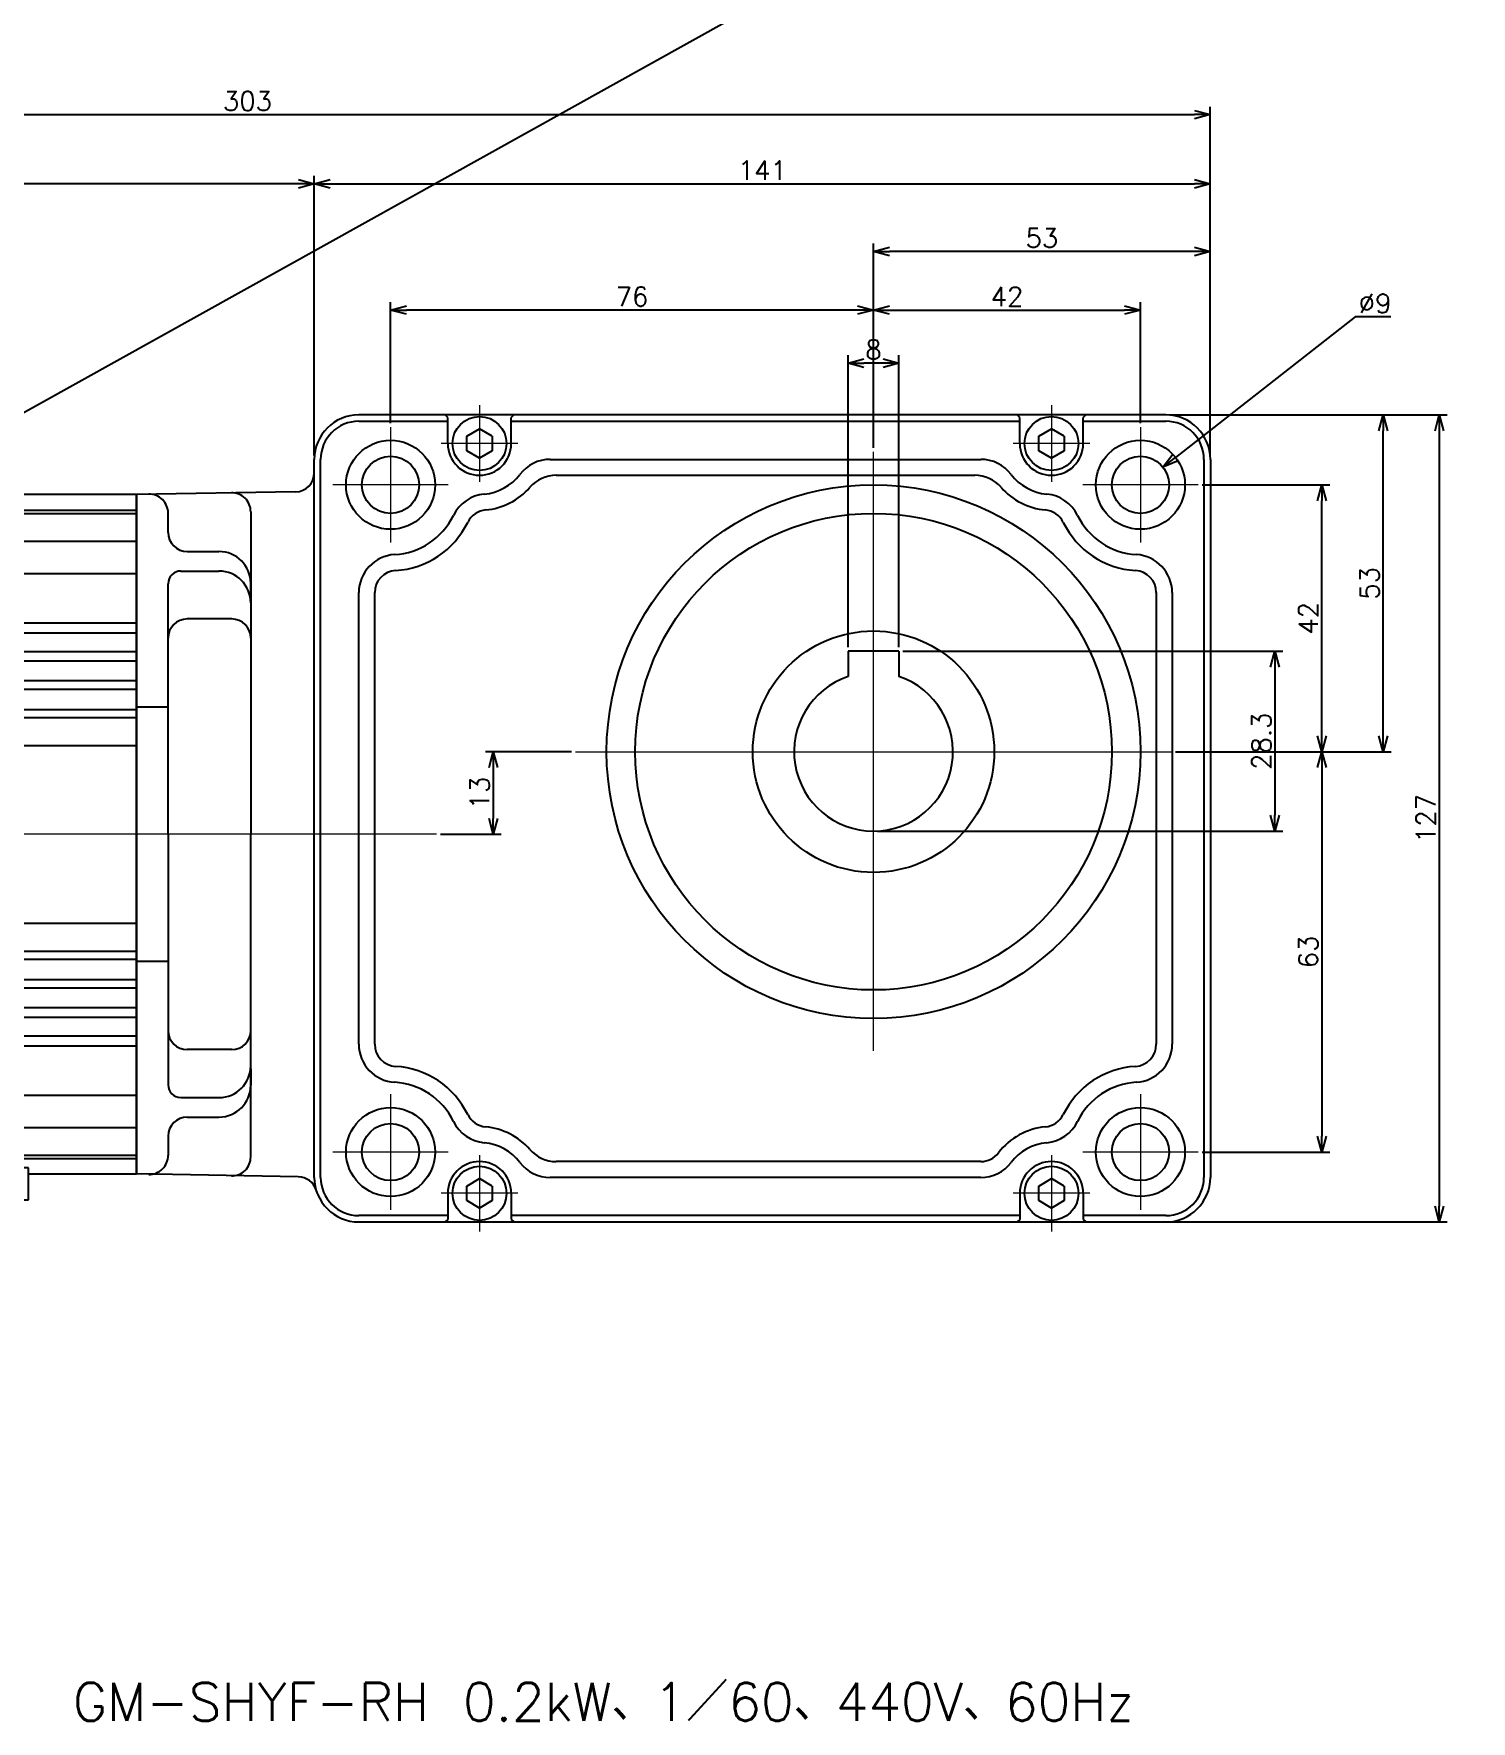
# Model space of a CAD drawing. Header units: millimetres. Extents: x -16130 to 36813, y -8099 to 27484.
# Drawn here: x 22471 to 22697.2, y 16210.6 to 16476.2 of the extents above; entities that cross this region are included whole.
import ezdxf

# ---------------------------------------------------------------- set-up
doc = ezdxf.new("R2010")
doc.units = ezdxf.units.MM
doc.header["$LTSCALE"] = 6
doc.header["$PDMODE"] = 99
doc.header["$PDSIZE"] = 1
doc.linetypes.add('CENTER2', pattern=[28.575, 19.05, -3.175, 3.175, -3.175])
doc.layers.add('05_CENTER', color=4, linetype='CENTER2', lineweight=13)
doc.layers.add('08_DIM', color=3, linetype='Continuous', lineweight=13)
doc.styles.add('KSS_TXT', font='txt.shx', dxfattribs={"bigfont": 'extfont2.shx'})
doc.dimstyles.new('KSS_DIM', dxfattribs={"dimtxt": 3, "dimasz": 2.5, "dimexe": 1.25, "dimexo": 0.625, "dimtad": 1, "dimdsep": 46, "dimtxsty": 'KSS_TXT', "dimblk": 'OPEN30', "dimcen": 0, "dimazin": 2, "dimtfac": 0.75, "dimtmove": 0, "dimatfit": 3, "dimldrblk": 'OPEN30', "dimfxl": 1, "dimtolj": 1, "dimarcsym": 0})
doc.dimstyles.new('KSS_DIM$3', dxfattribs={"dimtxt": 3, "dimasz": 2.5, "dimexe": 1.25, "dimexo": 0.625, "dimtad": 1, "dimtih": 1, "dimtoh": 1, "dimdsep": 46, "dimtxsty": 'KSS_TXT', "dimblk": 'OPEN30', "dimcen": 0, "dimazin": 2, "dimtfac": 0.75, "dimtofl": 0, "dimtmove": 0, "dimatfit": 3, "dimldrblk": 'OPEN30', "dimfxl": 1, "dimtolj": 1, "dimarcsym": 0})

# ---------------------------------------------------------------- blocks, each defined once
blk = doc.blocks.new('_Open30')
at = {"color": 0, "linetype": 'ByBlock', "lineweight": -2}
for p, q in [((-1, 0.27), (0, 0)), ((0, 0), (-1, -0.27)), ((0, 0), (-1, 0))]:
    blk.add_line(p, q, dxfattribs=at)
blk = doc.blocks.new('*D3411')
at = {"layer": '08_DIM', "color": 0, "lineweight": -2, "transparency": 16777216}
for p, q in [((22603.15, 16411.04), (22603.15, 16433.97)), ((22645.15, 16414.92), (22645.15, 16433.97)), ((22605.65, 16432.72), (22642.65, 16432.72))]:
    blk.add_line(p, q, dxfattribs=at)
at = {"layer": 'Defpoints', "color": 0, "transparency": 16777216}
for p in [(22645.15, 16432.72), (22645.15, 16414.29), (22603.15, 16410.41)]:
    blk.add_point(p, dxfattribs=at)
at = {"layer": '08_DIM', "color": 0, "lineweight": -2, "transparency": 16777216, "xscale": 2.5, "yscale": 2.5, "zscale": 2.5, "rotation": 180}
blk.add_blockref('_Open30', (22603.15, 16432.72), dxfattribs=at)
at = {"layer": '08_DIM', "color": 0, "lineweight": -2, "transparency": 16777216, "xscale": 2.5, "yscale": 2.5, "zscale": 2.5}
blk.add_blockref('_Open30', (22645.15, 16432.72), dxfattribs=at)
at = {"layer": '08_DIM', "color": 0, "transparency": 16777216, "insert": (22624.15, 16434.84), "char_height": 3, "attachment_point": 5, "style": 'KSS_TXT'}
blk.add_mtext('\\A1;42', dxfattribs=at)
blk = doc.blocks.new('*D3412')
at = {"layer": '08_DIM', "color": 0, "lineweight": -2, "transparency": 16777216}
for p, q in [((22527.15, 16414.92), (22527.15, 16433.97)), ((22603.15, 16411.04), (22603.15, 16433.97)), ((22600.65, 16432.72), (22529.65, 16432.72))]:
    blk.add_line(p, q, dxfattribs=at)
at = {"layer": 'Defpoints', "color": 0, "transparency": 16777216}
for p in [(22527.15, 16432.72), (22527.15, 16414.29), (22603.15, 16410.41)]:
    blk.add_point(p, dxfattribs=at)
at = {"layer": '08_DIM', "color": 0, "lineweight": -2, "transparency": 16777216, "xscale": 2.5, "yscale": 2.5, "zscale": 2.5, "rotation": 180}
blk.add_blockref('_Open30', (22527.15, 16432.72), dxfattribs=at)
at = {"layer": '08_DIM', "color": 0, "lineweight": -2, "transparency": 16777216, "xscale": 2.5, "yscale": 2.5, "zscale": 2.5}
blk.add_blockref('_Open30', (22603.15, 16432.72), dxfattribs=at)
at = {"layer": '08_DIM', "color": 0, "transparency": 16777216, "insert": (22565.15, 16434.84), "char_height": 3, "attachment_point": 5, "style": 'KSS_TXT'}
blk.add_mtext('\\A1;76', dxfattribs=at)
blk = doc.blocks.new('*D3413')
at = {"layer": '08_DIM', "color": 0, "lineweight": -2, "transparency": 16777216}
for p, q in [((22654.86, 16405.21), (22674.94, 16405.21)), ((22673.69, 16365.71), (22673.69, 16402.71)), ((22650.68, 16363.21), (22674.94, 16363.21))]:
    blk.add_line(p, q, dxfattribs=at)
at = {"layer": 'Defpoints', "color": 0, "transparency": 16777216}
for p in [(22654.23, 16405.21), (22673.69, 16405.21), (22650.05, 16363.21)]:
    blk.add_point(p, dxfattribs=at)
at = {"layer": '08_DIM', "color": 0, "lineweight": -2, "transparency": 16777216, "xscale": 2.5, "yscale": 2.5, "zscale": 2.5}
for p, rotation in [((22673.69, 16405.21), 90), ((22673.69, 16363.21), 270)]:
    blk.add_blockref('_Open30', p, dxfattribs=dict(at, rotation=rotation))
at = {"layer": '08_DIM', "color": 0, "transparency": 16777216, "insert": (22671.56, 16384.21), "char_height": 3, "attachment_point": 5, "rotation": 90, "style": 'KSS_TXT'}
blk.add_mtext('\\A1;42', dxfattribs=at)
blk = doc.blocks.new('*D3414')
at = {"layer": '08_DIM', "color": 0, "lineweight": -2, "transparency": 16777216}
for p, q in [((22650.68, 16363.21), (22674.94, 16363.21)), ((22673.69, 16360.71), (22673.69, 16302.71)), ((22654.86, 16300.21), (22674.94, 16300.21))]:
    blk.add_line(p, q, dxfattribs=at)
at = {"layer": 'Defpoints', "color": 0, "transparency": 16777216}
for p in [(22650.05, 16363.21), (22654.23, 16300.21), (22673.69, 16300.21)]:
    blk.add_point(p, dxfattribs=at)
at = {"layer": '08_DIM', "color": 0, "lineweight": -2, "transparency": 16777216, "xscale": 2.5, "yscale": 2.5, "zscale": 2.5}
for p, rotation in [((22673.69, 16363.21), 90), ((22673.69, 16300.21), 270)]:
    blk.add_blockref('_Open30', p, dxfattribs=dict(at, rotation=rotation))
at = {"layer": '08_DIM', "color": 0, "transparency": 16777216, "insert": (22671.56, 16331.71), "char_height": 3, "attachment_point": 5, "rotation": 90, "style": 'KSS_TXT'}
blk.add_mtext('\\A1;63', dxfattribs=at)
blk = doc.blocks.new('*D3415')
at = {"layer": '08_DIM', "color": 0, "lineweight": -2, "transparency": 16777216}
for p, q in [((22649.78, 16416.21), (22684.59, 16416.21)), ((22683.34, 16365.71), (22683.34, 16413.71)), ((22650.68, 16363.21), (22684.59, 16363.21))]:
    blk.add_line(p, q, dxfattribs=at)
at = {"layer": 'Defpoints', "color": 0, "transparency": 16777216}
for p in [(22649.15, 16416.21), (22683.34, 16416.21), (22650.05, 16363.21)]:
    blk.add_point(p, dxfattribs=at)
at = {"layer": '08_DIM', "color": 0, "lineweight": -2, "transparency": 16777216, "xscale": 2.5, "yscale": 2.5, "zscale": 2.5}
for p, rotation in [((22683.34, 16416.21), 90), ((22683.34, 16363.21), 270)]:
    blk.add_blockref('_Open30', p, dxfattribs=dict(at, rotation=rotation))
at = {"layer": '08_DIM', "color": 0, "transparency": 16777216, "insert": (22681.21, 16389.71), "char_height": 3, "attachment_point": 5, "rotation": 90, "style": 'KSS_TXT'}
blk.add_mtext('\\A1;53', dxfattribs=at)
blk = doc.blocks.new('*D3416')
at = {"layer": '08_DIM', "color": 0, "lineweight": -2, "transparency": 16777216}
for p, q in [((22603.15, 16411.04), (22603.15, 16443.17)), ((22653.65, 16441.92), (22605.65, 16441.92)), ((22656.15, 16409.84), (22656.15, 16443.17))]:
    blk.add_line(p, q, dxfattribs=at)
at = {"layer": 'Defpoints', "color": 0, "transparency": 16777216}
for p in [(22603.15, 16441.92), (22603.15, 16410.41), (22656.15, 16409.21)]:
    blk.add_point(p, dxfattribs=at)
at = {"layer": '08_DIM', "color": 0, "lineweight": -2, "transparency": 16777216, "xscale": 2.5, "yscale": 2.5, "zscale": 2.5, "rotation": 180}
blk.add_blockref('_Open30', (22603.15, 16441.92), dxfattribs=at)
at = {"layer": '08_DIM', "color": 0, "lineweight": -2, "transparency": 16777216, "xscale": 2.5, "yscale": 2.5, "zscale": 2.5}
blk.add_blockref('_Open30', (22656.15, 16441.92), dxfattribs=at)
at = {"layer": '08_DIM', "color": 0, "transparency": 16777216, "insert": (22629.65, 16444.05), "char_height": 3, "attachment_point": 5, "style": 'KSS_TXT'}
blk.add_mtext('\\A1;53', dxfattribs=at)
blk = doc.blocks.new('*D3417')
at = {"layer": '08_DIM', "color": 0, "lineweight": -2, "transparency": 16777216}
for p, q in [((22515.15, 16409.84), (22515.15, 16453.83)), ((22517.65, 16452.58), (22653.65, 16452.58)), ((22656.15, 16409.84), (22656.15, 16453.83))]:
    blk.add_line(p, q, dxfattribs=at)
at = {"layer": 'Defpoints', "color": 0, "transparency": 16777216}
for p in [(22656.15, 16452.58), (22515.15, 16409.21), (22656.15, 16409.21)]:
    blk.add_point(p, dxfattribs=at)
at = {"layer": '08_DIM', "color": 0, "lineweight": -2, "transparency": 16777216, "xscale": 2.5, "yscale": 2.5, "zscale": 2.5, "rotation": 180}
blk.add_blockref('_Open30', (22515.15, 16452.58), dxfattribs=at)
at = {"layer": '08_DIM', "color": 0, "lineweight": -2, "transparency": 16777216, "xscale": 2.5, "yscale": 2.5, "zscale": 2.5}
blk.add_blockref('_Open30', (22656.15, 16452.58), dxfattribs=at)
at = {"layer": '08_DIM', "color": 0, "transparency": 16777216, "insert": (22585.65, 16454.71), "char_height": 3, "attachment_point": 5, "style": 'KSS_TXT'}
blk.add_mtext('\\A1;141', dxfattribs=at)
blk = doc.blocks.new('*D3418')
at = {"layer": '08_DIM', "color": 0, "lineweight": -2, "transparency": 16777216}
for p, q in [((22353.15, 16398.68), (22353.15, 16453.83)), ((22512.65, 16452.58), (22355.65, 16452.58)), ((22515.15, 16409.84), (22515.15, 16453.83))]:
    blk.add_line(p, q, dxfattribs=at)
at = {"layer": 'Defpoints', "color": 0, "transparency": 16777216}
for p in [(22353.15, 16452.58), (22515.15, 16409.21), (22353.15, 16398.06)]:
    blk.add_point(p, dxfattribs=at)
at = {"layer": '08_DIM', "color": 0, "lineweight": -2, "transparency": 16777216, "xscale": 2.5, "yscale": 2.5, "zscale": 2.5, "rotation": 180}
blk.add_blockref('_Open30', (22353.15, 16452.58), dxfattribs=at)
at = {"layer": '08_DIM', "color": 0, "lineweight": -2, "transparency": 16777216, "xscale": 2.5, "yscale": 2.5, "zscale": 2.5}
blk.add_blockref('_Open30', (22515.15, 16452.58), dxfattribs=at)
at = {"layer": '08_DIM', "color": 0, "transparency": 16777216, "insert": (22434.15, 16454.71), "char_height": 3, "attachment_point": 5, "style": 'KSS_TXT'}
blk.add_mtext('\\A1;162', dxfattribs=at)
blk = doc.blocks.new('*D3419')
at = {"layer": '08_DIM', "color": 0, "lineweight": -2, "transparency": 16777216}
for p, q in [((22353.15, 16398.68), (22353.15, 16464.72)), ((22355.65, 16463.47), (22653.65, 16463.47)), ((22656.15, 16409.84), (22656.15, 16464.72))]:
    blk.add_line(p, q, dxfattribs=at)
at = {"layer": 'Defpoints', "color": 0, "transparency": 16777216}
for p in [(22656.15, 16463.47), (22656.15, 16409.21), (22353.15, 16398.06)]:
    blk.add_point(p, dxfattribs=at)
at = {"layer": '08_DIM', "color": 0, "lineweight": -2, "transparency": 16777216, "xscale": 2.5, "yscale": 2.5, "zscale": 2.5, "rotation": 180}
blk.add_blockref('_Open30', (22353.15, 16463.47), dxfattribs=at)
at = {"layer": '08_DIM', "color": 0, "lineweight": -2, "transparency": 16777216, "xscale": 2.5, "yscale": 2.5, "zscale": 2.5}
blk.add_blockref('_Open30', (22656.15, 16463.47), dxfattribs=at)
at = {"layer": '08_DIM', "color": 0, "transparency": 16777216, "insert": (22504.65, 16465.6), "char_height": 3, "attachment_point": 5, "style": 'KSS_TXT'}
blk.add_mtext('\\A1;303', dxfattribs=at)
blk = doc.blocks.new('*D3428')
at = {"layer": '08_DIM', "color": 0, "lineweight": -2, "transparency": 16777216}
for p, q in [((22599.15, 16379.64), (22599.15, 16425.62)), ((22607.15, 16379.64), (22607.15, 16425.62)), ((22604.65, 16424.37), (22601.65, 16424.37))]:
    blk.add_line(p, q, dxfattribs=at)
at = {"layer": 'Defpoints', "color": 0, "transparency": 16777216}
for p in [(22599.15, 16424.37), (22599.15, 16379.01), (22607.15, 16379.01)]:
    blk.add_point(p, dxfattribs=at)
at = {"layer": '08_DIM', "color": 0, "lineweight": -2, "transparency": 16777216, "xscale": 2.5, "yscale": 2.5, "zscale": 2.5, "rotation": 180}
blk.add_blockref('_Open30', (22599.15, 16424.37), dxfattribs=at)
at = {"layer": '08_DIM', "color": 0, "lineweight": -2, "transparency": 16777216, "xscale": 2.5, "yscale": 2.5, "zscale": 2.5}
blk.add_blockref('_Open30', (22607.15, 16424.37), dxfattribs=at)
at = {"layer": '08_DIM', "color": 0, "transparency": 16777216, "insert": (22603.15, 16426.49), "char_height": 3, "attachment_point": 5, "style": 'KSS_TXT'}
blk.add_mtext('\\A1;8', dxfattribs=at)
blk = doc.blocks.new('*D3429')
at = {"layer": '08_DIM', "color": 0, "lineweight": -2, "transparency": 16777216}
for p, q in [((22607.78, 16379.01), (22667.56, 16379.01)), ((22666.31, 16376.51), (22666.31, 16353.21)), ((22603.78, 16350.71), (22667.56, 16350.71))]:
    blk.add_line(p, q, dxfattribs=at)
at = {"layer": 'Defpoints', "color": 0, "transparency": 16777216}
for p in [(22607.15, 16379.01), (22603.15, 16350.71), (22666.31, 16350.71)]:
    blk.add_point(p, dxfattribs=at)
at = {"layer": '08_DIM', "color": 0, "lineweight": -2, "transparency": 16777216, "xscale": 2.5, "yscale": 2.5, "zscale": 2.5}
for p, rotation in [((22666.31, 16379.01), 90), ((22666.31, 16350.71), 270)]:
    blk.add_blockref('_Open30', p, dxfattribs=dict(at, rotation=rotation))
at = {"layer": '08_DIM', "color": 0, "transparency": 16777216, "insert": (22664.19, 16364.86), "char_height": 3, "attachment_point": 5, "rotation": 90, "style": 'KSS_TXT'}
blk.add_mtext('\\A1;28.3', dxfattribs=at)
blk = doc.blocks.new('*D3437')
at = {"layer": '08_DIM', "color": 0, "lineweight": -2, "transparency": 16777216}
for p, q in [((22678.95, 16431.64), (22650.67, 16409.53)), ((22684.58, 16431.64), (22678.95, 16431.64))]:
    blk.add_line(p, q, dxfattribs=at)
at = {"layer": 'Defpoints', "color": 0, "transparency": 16777216}
for p in [(22648.7, 16407.99), (22641.61, 16402.44)]:
    blk.add_point(p, dxfattribs=at)
at = {"layer": '08_DIM', "color": 0, "lineweight": -2, "transparency": 16777216, "xscale": 2.5, "yscale": 2.5, "zscale": 2.5, "rotation": 218.0196280002144}
blk.add_blockref('_Open30', (22648.7, 16407.99), dxfattribs=at)
at = {"layer": '08_DIM', "color": 0, "transparency": 16777216, "insert": (22682.08, 16433.76), "char_height": 3, "attachment_point": 5, "style": 'KSS_TXT'}
blk.add_mtext('\\A1;%%C9', dxfattribs=at)
blk = doc.blocks.new('*D3438')
at = {"layer": '08_DIM', "color": 0, "lineweight": -2, "transparency": 16777216}
for p, q in [((22555.63, 16363.21), (22542.07, 16363.21)), ((22543.32, 16360.71), (22543.32, 16352.71)), ((22534.99, 16350.21), (22544.57, 16350.21))]:
    blk.add_line(p, q, dxfattribs=at)
at = {"layer": 'Defpoints', "color": 0, "transparency": 16777216}
for p in [(22556.25, 16363.21), (22534.36, 16350.21), (22543.32, 16350.21)]:
    blk.add_point(p, dxfattribs=at)
at = {"layer": '08_DIM', "color": 0, "lineweight": -2, "transparency": 16777216, "xscale": 2.5, "yscale": 2.5, "zscale": 2.5}
for p, rotation in [((22543.32, 16363.21), 90), ((22543.32, 16350.21), 270)]:
    blk.add_blockref('_Open30', p, dxfattribs=dict(at, rotation=rotation))
at = {"layer": '08_DIM', "color": 0, "transparency": 16777216, "insert": (22541.19, 16356.71), "char_height": 3, "attachment_point": 5, "rotation": 90, "style": 'KSS_TXT'}
blk.add_mtext('\\A1;13', dxfattribs=at)
blk = doc.blocks.new('GM-SHYF-RH 0.2kW、1／30、200V、60Hza')
at = {"color": 0}
for p, q in [((46, 53), (-81, 53)), ((-81, 52), (-67, 52)), ((-67, 52.6), (-67.4, 53)), ((-67, 48.5), (-67, 52.6)), ((-56.6, 53), (-57, 52.6)), ((-57, 48.5), (-57, 52.6)), ((-57, 52), (23, 52)), ((23, 52.6), (22.6, 53)), ((23, 48.5), (23, 52.6)), ((33.4, 53), (33, 52.6)), ((33, 48.5), (33, 52.6)), ((33, 52), (46, 52)), ((-200, 46), (-229.5, 46)), ((-200, 46), (-200, -13)), ((-88, -67), (-88, 46)), ((-87, -67), (-87, 46)), ((-50.88, 46), (16.88, 46)), ((52, 46), (52, -67)), ((53, 46), (53, -67)), ((-49.93, 43.5), (-6.61, 43.5)), ((-6.61, 43.5), (15.93, 43.5)), ((-241.32, 42.27), (-248.89, 36.97)), ((-116, 40.5), (-200, 40.5)), ((-90.95, 40.88), (-116, 40.45)), ((-116, -13), (-116, 40.5)), ((-116, 40.5), (-116, -13)), ((-213, 37.32), (-211, 36.14)), ((-209, 37.32), (-211, 36.14)), ((-200, 38), (-116, 38)), ((-200, 37.5), (-116, 37.5)), ((-111, 34.5), (-111, 37.53)), ((-98, 37.76), (-98, -13)), ((-250, 34.84), (-250, -13)), ((-211, 36.14), (-213, 34.49)), ((-211, 36.14), (-209, 34.49)), ((-200, 33.13), (-116, 33.13)), ((-108, 31.5), (-103, 31.5)), ((-200, 28.04), (-116, 28.04)), ((-109, 28.43), (-103, 28.43)), ((-111, -13), (-111, 26.43)), ((-98, 23.89), (-98, 26.5)), ((-81, -46.03), (-81, 25.03)), ((-78.5, -46.03), (-78.5, 25.03)), ((44.5, 25.03), (44.5, -46.03)), ((47, 25.03), (47, -46.03)), ((-200, 20.3), (-116, 20.3)), ((-200, 18.71), (-116, 18.71)), ((-101, 20.89), (-108, 20.89)), ((-200, 15.76), (-116, 15.76)), ((-200, 14.28), (-116, 14.28)), ((4, 15.8), (-4, 15.8)), ((-4, 15.8), (-4, 11.84)), ((4, 15.8), (4, 11.84)), ((-200, 11.18), (-116, 11.18)), ((-200, 9.84), (-116, 9.84)), ((-200, 6.63), (-116, 6.63)), ((-200, 5.39), (-116, 5.39)), ((-111, 7), (-116, 7)), ((-200, 1), (-116, 1)), ((-250, -60.84), (-250, -13)), ((-200, -64.34), (-200, -13)), ((-116, -13), (-116, -66.5)), ((-116, -66.5), (-116, -13)), ((-111, -13), (-111, -52.43)), ((-98, -63.76), (-98, -13)), ((-200, -27), (-116, -27)), ((-200, -31.39), (-116, -31.39)), ((-200, -32.63), (-116, -32.63)), ((-111, -33), (-116, -33)), ((-200, -35.84), (-116, -35.84)), ((-200, -37.18), (-116, -37.18)), ((-200, -40.28), (-116, -40.28)), ((-200, -41.76), (-116, -41.76)), ((-200, -44.71), (-116, -44.71)), ((-200, -46.3), (-116, -46.3)), ((-101, -46.89), (-108, -46.89)), ((-98, -49.89), (-98, -52.5)), ((-200, -54.04), (-116, -54.04)), ((-109, -54.43), (-103, -54.43)), ((-108, -57.5), (-103, -57.5)), ((-211, -62.14), (-213, -60.49)), ((-211, -62.14), (-209, -60.49)), ((-200, -59.13), (-116, -59.13)), ((-111, -60.5), (-111, -63.53)), ((-241.32, -68.27), (-248.89, -62.97)), ((-213, -63.32), (-211, -62.14)), ((-209, -63.32), (-211, -62.14)), ((-200, -63.5), (-116, -63.5)), ((-133, -65.5), (-200.23, -65.5)), ((-200, -64), (-116, -64)), ((-133, -70.5), (-133, -65.5)), ((16.88, -64.5), (-49.93, -64.5)), ((-208, -70.5), (-208, -67.51)), ((-207, -67.34), (-203, -67.34)), ((-116, -66.5), (-133, -66.5)), ((-90.52, -66.89), (-116, -66.45)), ((16.88, -67), (-50.88, -67)), ((-210, -72), (-210, -70.34)), ((-208, -70.5), (-133, -70.5)), ((-207, -99), (-207, -70.5)), ((-202.5, -70.5), (-202.5, -85)), ((-188.5, -70.5), (-188.5, -85)), ((-152.5, -70.5), (-152.5, -85)), ((-138.5, -70.5), (-138.5, -85)), ((-134, -99), (-134, -70.5)), ((-67, -69.5), (-67, -73.6)), ((-57, -69.5), (-57, -73.6)), ((23, -69.5), (23, -73.6)), ((33, -69.5), (33, -73.6)), ((-210, -72), (-229.5, -72)), ((-67, -73), (-81, -73)), ((-81, -74), (46, -74)), ((-67, -73.6), (-67.4, -74)), ((23, -73), (-57, -73)), ((-57, -73.6), (-56.6, -74)), ((23, -73.6), (22.6, -74)), ((46, -73), (33, -73)), ((33, -73.6), (33.4, -74)), ((-135, -100), (-206, -100)), ((-149, -100.5), (-149, -100)), ((-149, -100.5), (-141, -100.5)), ((-141, -100.5), (-141, -100))]:
    blk.add_line(p, q, dxfattribs=at)
at = {"color": 0, "linetype": 'Continuous'}
for p, q in [((-64, 49.65), (-62, 50.81)), ((-60, 49.65), (-62, 50.81)), ((26, 49.65), (28, 50.81)), ((30, 49.65), (28, 50.81)), ((-64, 47.35), (-64, 49.65)), ((-60, 49.65), (-60, 47.35)), ((26, 47.35), (26, 49.65)), ((30, 49.65), (30, 47.35)), ((-62, 46.19), (-64, 47.35)), ((-60, 47.35), (-62, 46.19)), ((28, 46.19), (26, 47.35)), ((30, 47.35), (28, 46.19)), ((-64, -68.35), (-62, -67.19)), ((-64, -70.65), (-64, -68.35)), ((-60, -68.35), (-62, -67.19)), ((-60, -68.35), (-60, -70.65)), ((26, -68.35), (28, -67.19)), ((26, -70.65), (26, -68.35)), ((30, -68.35), (28, -67.19)), ((30, -68.35), (30, -70.65)), ((-62, -71.81), (-64, -70.65)), ((-60, -70.65), (-62, -71.81)), ((28, -71.81), (26, -70.65)), ((30, -70.65), (28, -71.81))]:
    blk.add_line(p, q, dxfattribs=at)
at = {"color": 0}
for points in [[(-206.3, 34.33), (-206.39, 35.03), (-206.66, 35.71), (-207.09, 36.33), (-207.68, 36.88), (-208.39, 37.32), (-209.2, 37.66), (-210.08, 37.86), (-211, 37.93), (-211.92, 37.86), (-212.8, 37.66), (-213.61, 37.32), (-214.32, 36.88), (-214.91, 36.33), (-215.34, 35.71), (-215.61, 35.03), (-215.7, 34.33), (-215.61, 33.62), (-215.34, 32.95), (-214.91, 32.33), (-214.32, 31.78), (-213.61, 31.33), (-212.8, 31), (-211.92, 30.79), (-211, 30.72), (-210.08, 30.79), (-209.2, 31), (-208.39, 31.33), (-207.68, 31.78), (-207.09, 32.33), (-206.66, 32.95), (-206.39, 33.62)], [(-206.3, -60.33), (-206.39, -59.62), (-206.66, -58.95), (-207.09, -58.33), (-207.68, -57.78), (-208.39, -57.33), (-209.2, -57), (-210.08, -56.79), (-211, -56.72), (-211.92, -56.79), (-212.8, -57), (-213.61, -57.33), (-214.32, -57.78), (-214.91, -58.33), (-215.34, -58.95), (-215.61, -59.62), (-215.7, -60.33), (-215.61, -61.03), (-215.34, -61.71), (-214.91, -62.33), (-214.32, -62.88), (-213.61, -63.32), (-212.8, -63.66), (-211.92, -63.86), (-211, -63.93), (-210.08, -63.86), (-209.2, -63.66), (-208.39, -63.32), (-207.68, -62.88), (-207.09, -62.33), (-206.66, -61.71), (-206.39, -61.03)]]:
    blk.add_lwpolyline(points, close=True, dxfattribs=at)
at = {"color": 0, "linetype": 'Continuous'}
for centre in [(-62, 48.5), (28, 48.5), (-62, -69.5), (28, -69.5)]:
    blk.add_circle(centre, 4.25, dxfattribs=at)
at = {"color": 0}
for centre, radius in [((-76, 42), 7), ((42, 42), 7), ((-76, 42), 4.5), ((42, 42), 4.5), ((0, 0), 42), ((0, 0), 37.5), ((0, 0), 19), ((-76, -63), 7), ((42, -63), 7), ((-76, -63), 4.5), ((42, -63), 4.5), ((-145.5, -85), 6)]:
    blk.add_circle(centre, radius, dxfattribs=at)
for centre, radius, start, end in [((-81, 46), 7, 90, 180), ((-81, 46), 6, 90, 180), ((46, 46), 7, 0, 90), ((46, 46), 6, 0, 90), ((-62, 48.5), 5, 180, 0), ((28, 48.5), 5, 180, 0), ((-229.5, 25.4), 20.6, 90, 125), ((-50.88, 40), 6, 90, 142.6165), ((16.88, 40), 6, 37.3835, 90), ((-91, 43.88), 3, 271, 0), ((-62, 48.5), 8, 275.2677, 322.6165), ((-49.93, 38), 5.5, 90, 138.9853), ((15.93, 38), 5.5, 41.0147, 90), ((28, 48.5), 8, 217.3835, 264.7323), ((-114, 37.53), 3, 0, 91), ((-101, 37.76), 3, 0, 91), ((-60.71, 34.56), 6, 95.2677, 154.0431), ((-62, 48.5), 10.5, 275.2677, 318.9853), ((28, 48.5), 10.5, 221.0147, 264.7323), ((26.71, 34.56), 6, 25.9569, 84.7323), ((-76, 42), 11, 273.3723, 334.0431), ((-60.71, 34.56), 3.5, 95.2677, 154.0431), ((26.71, 34.56), 3.5, 25.9569, 84.7323), ((42, 42), 11, 205.9569, 266.6277), ((-247.4, 34.84), 2.6, 125, 180), ((-76, 42), 13.5, 273.3723, 334.0431), ((42, 42), 13.5, 205.9569, 266.6277), ((-108, 34.5), 3, 180, 270), ((-103, 26.5), 5, 0, 90), ((-75, 25.03), 6, 93.3723, 180), ((41, 25.03), 6, 0, 86.6277), ((-109, 26.43), 2, 90, 180), ((-103, 23.43), 5, 0, 90), ((-75, 25.03), 3.5, 93.3723, 180), ((41, 25.03), 3.5, 0, 86.6277), ((-108, 17.89), 3, 90, 180), ((-101, 17.89), 3, 0, 90), ((0, 0), 12.5, 108.6629, 71.3371), ((-108, -43.89), 3, 180, 270), ((-101, -43.89), 3, 270, 0), ((-75, -46.03), 6, 180, 266.6277), ((-75, -46.03), 3.5, 180, 266.6277), ((41, -46.03), 3.5, 273.3723, 0), ((41, -46.03), 6, 273.3723, 0), ((-103, -49.43), 5, 270, 0), ((-76, -63), 13.5, 25.9569, 86.6277), ((42, -63), 13.5, 93.3723, 154.0431), ((-109, -52.43), 2, 180, 270), ((-103, -52.5), 5, 270, 0), ((-76, -63), 11, 25.9569, 86.6277), ((42, -63), 11, 93.3723, 154.0431), ((-108, -60.5), 3, 90, 180), ((-60.71, -55.56), 6, 205.9569, 264.7323), ((-60.71, -55.56), 3.5, 205.9569, 264.7323), ((26.71, -55.56), 3.5, 275.2677, 334.0431), ((26.71, -55.56), 6, 275.2677, 334.0431), ((-247.4, -60.84), 2.6, 180, 235), ((-62, -69.5), 10.5, 41.0147, 84.7323), ((28, -69.5), 10.5, 95.2677, 142.6165), ((-114, -63.53), 3, 269, 0), ((-62, -69.5), 8, 37.3835, 84.7323), ((-49.93, -59), 5.5, 221.0147, 270), ((16.88, -61), 3.5, 270, 322.6165), ((28, -69.5), 8, 95.2677, 142.6165), ((-203, -64.34), 3, 270, 0), ((-101, -63.76), 3, 269, 0), ((-62, -69.5), 5, 0, 180), ((-50.88, -61), 6, 217.3835, 270), ((16.88, -61), 6, 270, 322.6165), ((28, -69.5), 5, 0, 180), ((-229.5, -51.4), 20.6, 235, 270), ((-207, -70.34), 3, 90, 180), ((-90.57, -69.89), 3, 16.8096, 89), ((-81, -67), 7, 180, 270), ((-81, -67), 6, 180, 270), ((46, -67), 6, 270, 0), ((46, -67), 7, 270, 0), ((-195.5, -85), 7, 180, 0), ((-145.5, -85), 7, 180, 0), ((-206, -99), 1, 180, 270), ((-135, -99), 1, 270, 0)]:
    blk.add_arc(centre, radius, start, end, dxfattribs=at)
at = {"layer": '05_CENTER', "color": 0}
for p, q in [((-62, 54.52), (-62, 42.48)), ((28, 54.52), (28, 42.48)), ((-76, 51.08), (-76, 32.92)), ((42, 51.08), (42, 32.92)), ((-55.98, 48.5), (-68.02, 48.5)), ((34.02, 48.5), (21.99, 48.5)), ((0, -47.09), (0, 47.2)), ((-66.92, 42), (-85.08, 42)), ((51.08, 42), (32.92, 42)), ((-46.9, 0), (46.9, 0)), ((-68.79, -13), (-256.97, -13)), ((-76, -53.92), (-76, -72.08)), ((42, -53.92), (42, -72.08)), ((-66.92, -63), (-85.08, -63)), ((-62, -63.49), (-62, -75.52)), ((28, -63.49), (28, -75.52)), ((51.08, -63), (32.92, -63)), ((-195.5, -67.72), (-195.5, -95.7)), ((-145.5, -67.72), (-145.5, -95.7)), ((-55.98, -69.5), (-68.02, -69.5)), ((34.02, -69.5), (21.99, -69.5)), ((-204.81, -85), (-185.62, -85)), ((-155.91, -85), (-135.54, -85))]:
    blk.add_line(p, q, dxfattribs=at)
blk = doc.blocks.new('*D3793')
at = {"layer": '08_DIM', "color": 0, "lineweight": -2, "transparency": 16777216}
for p, q in [((22649.78, 16416.21), (22693.43, 16416.21)), ((22692.18, 16413.71), (22692.18, 16291.71)), ((22649.78, 16289.21), (22693.43, 16289.21))]:
    blk.add_line(p, q, dxfattribs=at)
at = {"layer": 'Defpoints', "color": 0, "transparency": 16777216}
for p in [(22649.15, 16416.21), (22649.15, 16289.21), (22692.18, 16289.21)]:
    blk.add_point(p, dxfattribs=at)
at = {"layer": '08_DIM', "color": 0, "lineweight": -2, "transparency": 16777216, "xscale": 2.5, "yscale": 2.5, "zscale": 2.5}
for p, rotation in [((22692.18, 16416.21), 90), ((22692.18, 16289.21), 270)]:
    blk.add_blockref('_Open30', p, dxfattribs=dict(at, rotation=rotation))
at = {"layer": '08_DIM', "color": 0, "transparency": 16777216, "insert": (22690.06, 16352.71), "char_height": 3, "attachment_point": 5, "rotation": 90, "style": 'KSS_TXT'}
blk.add_mtext('\\A1;127', dxfattribs=at)

msp = doc.modelspace()

# ---------------------------------------------------------------- linework, layer by layer
at = {"color": 2}
msp.add_line((22792.91732, 16596.65157), (22170.48077, 16250.10581), dxfattribs=at)

# ---------------------------------------------------------------- block references
at = {"color": 4}
msp.add_blockref('GM-SHYF-RH 0.2kW、1／30、200V、60Hza', (22603.15355, 16363.2141), dxfattribs=at)

# ---------------------------------------------------------------- texts
at = {"color": 0, "style": 'KSS_TXT'}
msp.add_text('GM-SHYF-RH 0.2kW、1／60、440V、60Hz', height=6, rotation=0.0000025, dxfattribs=at).set_placement((22477.14988, 16210.67906))

# ---------------------------------------------------------------- dimensions: what is measured, and where the dimension line sits
at = {"layer": '08_DIM'}
for base, p1, p2, picture, middle in [((22656.15355, 16463.47194), (22353.15355, 16398.05772), (22656.15355, 16409.2141), '*D3419', (22504.65355, 16465.59694)), ((22353.15355, 16452.58466), (22515.15355, 16409.2141), (22353.15355, 16398.05772), '*D3418', (22434.15355, 16454.70966)), ((22656.15355, 16452.58466), (22515.15355, 16409.2141), (22656.15355, 16409.2141), '*D3417', (22585.65355, 16454.70966)), ((22603.15355, 16441.91842), (22656.15355, 16409.2141), (22603.15355, 16410.41241), '*D3416', (22629.65355, 16444.04551)), ((22527.15355, 16432.7182), (22603.15355, 16410.41241), (22527.15355, 16414.29302), '*D3412', (22565.15355, 16434.8432)), ((22645.15355, 16432.7182), (22603.15355, 16410.41241), (22645.15355, 16414.29302), '*D3411', (22624.15355, 16434.8432)), ((22599.15355, 16424.3689), (22607.15355, 16379.0141), (22599.15355, 16379.0141), '*D3428', (22603.15355, 16426.4939))]:
    dim = msp.add_linear_dim(base=base, p1=p1, p2=p2, dimstyle='KSS_DIM', dxfattribs=at)
    dim.commit()
    dim.dimension.update_dxf_attribs({"geometry": picture, "text_midpoint": middle})
dim = msp.add_diameter_dim_2p(p1=(22641.60845, 16402.44241), p2=(22648.69865, 16407.98579), dimstyle='KSS_DIM$3', override={"dimpost": '%%C<>'}, dxfattribs=at)
dim.commit()
dim.dimension.update_dxf_attribs({"geometry": '*D3437', "text_midpoint": (22682.07646, 16431.63802), "dimtype": 163})
for base, p1, p2, picture, middle in [((22683.33983, 16416.2141), (22650.05429, 16363.2141), (22649.15355, 16416.2141), '*D3415', (22681.21275, 16389.7141)), ((22692.18037, 16289.2141), (22649.15355, 16416.2141), (22649.15355, 16289.2141), '*D3793', (22690.05537, 16352.7141)), ((22673.68505, 16405.2141), (22650.05429, 16363.2141), (22654.23248, 16405.2141), '*D3413', (22671.56005, 16384.2141)), ((22666.31184, 16350.7141), (22607.15355, 16379.0141), (22603.15355, 16350.7141), '*D3429', (22664.18684, 16364.8641)), ((22543.3195, 16350.2141), (22556.25282, 16363.2141), (22534.36269, 16350.2141), '*D3438', (22541.1945, 16356.7141)), ((22673.68505, 16300.2141), (22650.05429, 16363.2141), (22654.23248, 16300.2141), '*D3414', (22671.56005, 16331.7141))]:
    dim = msp.add_linear_dim(base=base, p1=p1, p2=p2, angle=90, dimstyle='KSS_DIM', dxfattribs=at)
    dim.commit()
    dim.dimension.update_dxf_attribs({"geometry": picture, "text_midpoint": middle})

doc.saveas('drawing.dxf')
